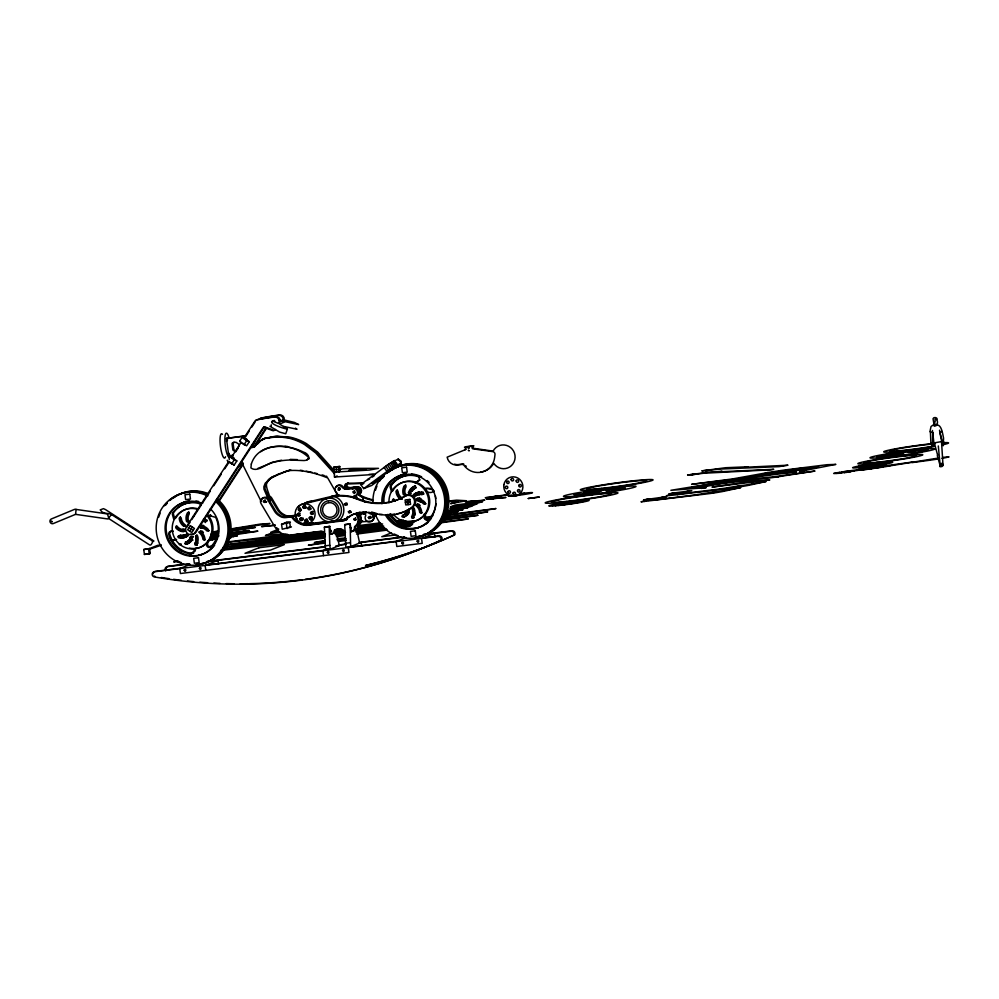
<?xml version="1.0" encoding="UTF-8"?>
<svg xmlns="http://www.w3.org/2000/svg" width="999" height="999" viewBox="0 0 999 999"><rect width="100%" height="100%" fill="white"/><g stroke="black" fill="none" stroke-linecap="round" stroke-linejoin="round"><path stroke-width="1.5" d="M930.406 431.83L930.893 443.144L932.579 442.619L932.704 432.767M350.974 527.684L351.186 531.705L352.21 531.293A3.934 3.834 68.4 0 0 355.507 527.072A1.311 1.274 68.4 0 1 355.819 526.073L357.167 524.837A7.867 7.68 68.4 0 0 358.216 515.946L356.793 513.211M941.12 466.508L940.596 464.335C941.395 461.613 944.455 465.122 942.307 466.408L939.934 466.683L940.384 465.147M197.165 545.142L196.303 537.986M934.065 422.614L934.065 425.736C941.258 421.79 942.419 432.842 943.543 438.037C943.793 441.695 941.77 447.902 942.994 443.032L943.118 445.616L943.843 443.743M76.136 509.428A2.622 2.56 68.4 0 0 74.301 509.465L51.424 518.931A2.485 2.423 68.4 0 0 50.137 522.165A2.485 2.423 68.4 0 0 53.322 523.538L75.537 514.348L76.136 509.428L107.455 513.923L108.928 518.681L149.463 544.842A1.311 1.274 68.4 0 0 151.236 544.455L152.447 542.469A1.311 1.274 68.4 0 0 152.023 540.671L111.488 514.497C107.755 512.45 103.359 514.86 100.212 509.865L103.421 508.653L105.469 509.552L153.908 541.033L152.023 540.671M345.904 489.223L345.766 484.965A2.96 2.885 68.4 0 1 346.641 483.641L348.127 482.992M346.928 488.823L346.79 484.552A2.96 2.885 68.4 0 1 347.664 483.241L361.788 483.029M346.104 502.997L345.554 504.507L347.128 504.782M351.086 512.4L349.787 512.437L349.475 511.138M350.437 510.926L351.173 512.212M940.796 465.272L941.645 464.335L942.981 464.997M338.311 528.958L338.062 530.069A3.934 3.834 68.4 0 1 334.965 532.617L333.941 533.016A3.934 3.834 68.4 0 0 337.038 530.481L337.287 529.37A1.311 1.274 68.4 0 1 337.587 528.883M270.005 501.998L269.78 499.013L265.01 488.811L265.185 485.027L269.655 479.12L277.797 474.475M231.393 456.118L232.243 455.357L233.154 456.081M339.31 487.912C339.086 490.284 339.635 490.559 339.123 488.061M239.872 464.51L239.473 465.896L242.133 461.8M269.917 426.261L279.595 432.08L285.726 433.753L287.425 428.946L279.483 424.038L285.389 421.728L298.639 424.587L294.643 422.477L282.555 419.555M354.77 490.996C354.857 496.278 350.661 489.822 354.62 491.945M196.366 547.814L191.933 553.334A2.622 2.56 68.4 0 1 190.197 553.746A25.712 25.075 68.4 0 1 168.744 534.552A2.622 2.56 68.4 0 1 172.652 531.755M932.492 442.607L933.603 444.88L932.367 443.593L932.379 444.293L933.59 446.029L931.543 444.817M416.071 495.791L418.931 491.745M413.961 520.991L409.727 525.998A2.622 2.56 68.4 0 1 407.979 526.398A25.712 25.075 68.4 0 1 389.535 514.26M395.042 468.219C398.638 466.158 405.507 460.726 397.777 459.765M246.254 440.384L246.129 439.16L243.943 438.049L254.982 421.029A2.622 2.56 68.4 0 1 256.606 419.93A357.829 348.963 68.4 0 1 274.5 416.983A4.183 4.071 68.4 0 1 278.571 423.401L279.595 422.989A4.183 4.071 68.4 0 0 275.524 416.571A357.829 348.963 68.4 0 0 257.63 419.53A2.622 2.56 68.4 0 0 256.006 420.629M265.185 500.124C262.625 502.06 267.195 502.135 264.161 500.524C260.976 502.397 267.532 503.571 265.347 500.861M266.246 501.623L264.585 501.848L264.985 500.162M355.694 517.969C355.781 523.351 351.423 517.145 355.432 519.093M111.488 514.497L107.917 518.981L75.537 514.348M934.564 422.702C932.367 419.767 935.751 423.851 935.139 420.804L935.014 419.13L936.3 419.18L937.362 421.041C937.799 422.877 937.199 427.06 934.065 425.736M239.71 441.083L242.357 436.988M236.751 449.5L239.061 445.929A1.311 1.274 68.4 0 0 238.686 444.118L236.326 442.507A1.311 1.274 68.4 0 0 235.452 442.295L233.167 442.582A1.311 1.274 68.4 0 0 232.08 444.031L232.829 449.562A1.311 1.274 68.4 0 0 233.404 450.487L234.216 451.036A1.311 1.274 68.4 0 0 235.989 450.686M231.593 463.973L234.241 459.877L236.825 460.939L234.178 465.034L229.47 462.537A3.509 0.637 32.9 0 1 227.385 460.264M244.043 444.73L246.703 440.634L249.288 441.695L246.628 445.791L241.933 443.281A3.509 0.637 32.9 0 1 239.847 441.021M252.335 445.254L254.982 441.171L251.935 446.64M233.654 460.015L234.003 458.578L231.468 457.28L241.283 442.145M190.06 522.265L187.512 526.173A5.245 5.107 68.4 0 0 187.025 527.135M191.746 519.655L201.049 505.307M202.747 502.697L210.364 490.971M213.749 485.751L221.366 474.013M224.75 468.793L228.983 462.275M235.764 451.823L238.212 448.039M245.816 436.338L249.213 431.106M251.76 427.172L255.157 421.94M189.723 531.156L192.382 527.047M200.861 528.209L202.56 525.599M218.644 500.824L243.182 462.999M253.346 447.34L266.046 427.772M205.27 522.589L206.968 519.98M208.666 517.37L210.352 514.76M218.818 501.723L243.369 463.898M254.37 446.94L266.221 428.671M229.295 459.528L226.398 438.411L245.429 435.764M180.469 517.045L180.22 517.794A10.702 10.427 68.4 0 0 184.453 525.661L185.265 525.861M417.869 493.906L418.831 492.557M200.387 531.018L200.524 532.567A8.604 8.392 68.4 0 1 203.933 538.898L205.344 539.81M401.561 499.025L401.411 497.477A8.604 8.392 68.4 0 1 398.014 491.158L396.915 490.172L395.966 491.271A10.702 10.427 68.4 0 0 400.187 499.138M406.156 494.33L404.295 494.08A10.702 10.427 68.4 0 1 405.369 485.264L405.644 484.977M188.724 512.037L188.611 512.2A10.702 10.427 68.4 0 0 187.525 521.016L189.261 521.441M176.798 526.011L176.761 527.41A10.702 10.427 68.4 0 0 184.678 531.318L185.277 531.131M207.293 520.804L206.181 521.253A8.604 8.392 68.4 0 0 202.585 521.091M424.051 493.868L422.939 494.318A8.604 8.392 68.4 0 0 416.034 495.554L414.672 495.367L414.847 493.831A10.702 10.427 68.4 0 1 418.956 492.107M936.837 419.468C938.311 418.032 933.828 416.333 933.029 418.706L933.79 423.101M941.046 465.621L940.846 466.421M339.098 528.983L336.276 529.333A1.311 1.274 68.4 0 0 335.239 530.182L334.99 531.293A3.934 3.834 68.4 0 1 331.893 533.828L330.869 534.24L330.194 530.294M938.011 454.433L937.324 455.669L940.047 465.234M371.166 517.932L369.468 517.794L370.204 516.246M271.241 424.787L271.216 426.148M257.68 443.881L260.876 440.634M266.159 501.735L265.085 502.147M270.105 503.109C272.302 492.694 257.255 481.93 275.874 475.412M195.417 550.724L192.957 552.922A2.622 2.56 68.4 0 1 191.221 553.334A25.712 25.075 68.4 0 1 169.768 534.153A2.622 2.56 68.4 0 1 171.678 530.919M397.377 489.972L396.99 490.871A10.702 10.427 68.4 0 0 401.211 498.738L402.035 498.926M379.657 477.934L378.371 478.796M188.274 535.676L188.124 535.814A10.702 10.427 68.4 0 1 179.533 537.35L178.759 536.176L180.02 535.327A8.604 8.392 68.4 0 0 186.925 534.09L187.113 533.99M199.9 525.849L199.513 527.01L200.487 527.747A8.604 8.392 68.4 0 1 206.855 530.894L208.292 531.043L208.416 529.582A10.702 10.427 68.4 0 0 200.499 525.661L199.9 525.849A22.165 21.616 68.4 0 1 202.41 528.284M197.09 535.002L196.716 536.163A8.604 8.392 68.4 0 1 195.841 543.244L196.016 544.567L197.315 544.667M417.307 503.946L417.295 505.644A8.604 8.392 68.4 0 1 420.691 511.963L422.102 512.874M232.118 462.999L230.931 463.086M256.306 445.204L252.547 447.077M393.731 498.938L393.519 500.474M261.9 440.234L263.649 438.998M412.05 524.575L410.751 525.586A2.622 2.56 68.4 0 1 409.003 525.998A25.712 25.075 68.4 0 1 390.547 513.848M309.103 458.803L307.817 459.378M384.016 476.361L371.765 485.414L363.673 488.611L360.789 484.59L388.998 463.873L398.501 458.928M372.377 477.06L374.45 475.536M363.673 488.611L391.895 467.894L401.398 462.949M380.419 477.634L373.214 482.954L381.543 477.122L372.152 483.391L373.214 482.604M354.146 490.959L353.783 492.382L355.194 492.782M356.168 519.805L354.52 519.343L355.344 517.981M273.526 420.841L274.176 420.629M209.315 530.644L207.879 530.494A8.604 8.392 68.4 0 0 201.511 527.347L200.499 526.386L201.523 525.262A10.702 10.427 68.4 0 1 203.759 525.561M426.086 503.708L424.637 503.558A8.604 8.392 68.4 0 0 418.269 500.412L417.257 499.45L418.281 498.326A10.702 10.427 68.4 0 1 420.517 498.626M260.677 451.735C273.314 443.244 290.672 445.754 303.659 452.172C306.793 452.634 311.651 458.204 306.793 459.79M372.452 483.254L381.181 477.335M648.301 500.349L650.374 500.074M654.882 499.063L652.834 499.338L654.907 499.05M671.665 493.494L672.514 493.319M671.003 495.067L668.968 495.329L671.003 495.042M675.649 494.03L673.588 494.293L675.661 494.018M680.169 492.994L678.121 493.281L680.194 492.994M841.72 472.127L842.532 471.953M844.23 472.527L845.541 472.277M883.553 466.121L884.602 465.921M889.959 465.671L887.899 465.934L889.984 465.646M261.701 439.972L265.959 437.912M941.907 431.443L939.884 432.592L941.707 441.558L933.928 442.957L932.429 430.469M480.182 500.849L477.21 501.336L484.79 500.149L465.222 501.785L476.436 501.148M414.086 517.732L412.787 517.632L412.612 516.308A8.604 8.392 68.4 0 0 413.474 509.228L414.048 507.967M411.064 493.419L409.865 493.381L409.503 492.207A10.702 10.427 68.4 0 1 415.472 485.814M416.845 498.813L416.283 500.074L417.245 500.824A8.604 8.392 68.4 0 1 423.613 503.971L425.062 504.108L425.187 502.647A10.702 10.427 68.4 0 0 417.257 498.726L416.845 498.813A22.165 21.616 68.4 0 1 418.032 500.074M721.378 471.715L773.75 469.293L767.494 470.454M226.311 441.071L227.472 440.459M255.232 446.416L251.523 447.477M209.365 539.822L211.738 539.223M216.571 538.811L214.985 539.185M353.047 496.953L356.381 495.429A3.946 3.846 68.4 0 0 354.133 487.962L347.864 488.761A5.245 5.107 68.4 0 1 343.943 487.599L342.782 486.426A3.934 3.834 68.4 0 0 336.413 486.95M287.325 429.095C284.178 428.933 264.448 422.165 274.375 420.467M212.637 539.672L214.136 539.385M264.935 438.324C259.228 439.385 257.055 445.929 251.873 447.627M466.096 449.35L447.14 457.18A9.466 9.241 68.4 0 0 457.53 464.972L461.738 464.448A2.622 2.56 68.4 0 1 464.148 465.509A15.147 14.773 68.4 0 0 465.709 467.357A17.507 17.07 68.4 0 0 494.642 457.48L494.992 454.582A2.622 2.56 68.4 0 0 492.769 451.623L472.552 448.763L471.903 447.714L472.752 446.128L464.498 447.165L465.809 448.663L465.059 449.775M277.947 474.313L285.177 471.653M226.548 439.51L227.572 439.11L227.422 438.012M272.24 422.227L272.802 421.079L274.887 421.103M230.607 462.612L228.796 461.376L186.488 526.585A5.245 5.107 68.4 0 0 187.974 533.841A5.245 5.107 68.4 0 0 195.08 532.442L262.787 428.096A2.622 2.56 68.4 0 1 263.649 427.285L264.673 426.873M246.129 435.489L242.495 436.925A3.509 0.637 32.9 0 0 244.58 439.185L246.703 440.634M279.196 420.479L283.691 421.366A4.183 4.071 68.4 0 0 279.62 414.947A357.829 348.963 68.4 0 0 261.726 417.907A2.622 2.56 68.4 0 0 260.102 419.006M243.943 438.049L244.955 437.649M245.255 438.948L246.278 438.549M247.277 439.435L246.428 439.86L249.288 441.695M229.258 453.421L228.284 453.608M228.684 455.082L229.708 454.682M232.455 455.219L230.045 456.168A3.509 0.637 32.9 0 0 232.118 458.441L234.241 459.877M231.468 457.28L232.492 456.868M232.967 458.304L233.991 457.904M375.037 474.4L334.478 477.035L333.866 467.12L339.76 466.483L340.06 471.441L334.178 472.077L335.202 471.665M333.866 467.12L339.76 466.483M339.56 469.942L342.257 468.868L353.296 468.381L378.496 468.344L369.53 470.042L338.099 471.89M143.744 549.512L149.588 548.501L150.262 553.421L149.238 553.833L144.418 554.433L143.744 549.512L148.564 548.901L149.238 553.833M265.709 502.122L266.733 501.71M148.127 549.113L157.555 545.367L161.176 544.917M161.039 545.304L149.201 549.338M334.478 477.035L337.175 475.961M144.418 554.433L150.262 553.421M338.836 488.211L339.772 489.535L338.162 490.084L338.261 488.349L339.935 487.924L340.097 489.11M339.285 489.722L340.309 489.323M360.789 484.59L363.474 483.528M176.473 560.889L173.689 561.987L178.159 561.426M227.972 544.143L226.948 544.542L323.264 532.242M291.421 526.885L282.242 529.22L281.568 524.288L286.95 522.152M281.568 524.288L290.434 522.09M278.771 529.133L270.692 532.33L278.534 531.331M189.498 564.722L179.733 568.593L180.407 573.526L348.951 552.472L348.276 547.552L362.225 542.02M234.028 547.989L222.54 549.7M219.081 559.902L205.132 565.422L205.806 570.354M272.402 543.194L271.378 543.606L297.802 540.022M336.301 531.83L339.31 545.591L330.332 549.138L325.512 549.75L324.375 527.21L329.795 526.373L330.357 530.432L331.168 530.382M324.375 527.21L329.795 526.373M350.112 523.838L350.649 546.603L345.829 547.202L344.692 524.675L350.112 523.838L350.899 528.146L350.149 527.709M373.738 513.224L374.762 512.812M375.524 513.723L376.548 513.324M330.544 531.843L331.568 531.443M370.279 517.707L374.588 516.008M379.17 514.51L382.28 514.448M327.06 549.063L322.877 550.724L323.551 555.644M325.512 549.75L328.072 548.726M454.233 506.68L449.925 508.391L472.789 505.544L477.097 503.833L450.374 506.905L455.069 505.032L482.667 501.61L475.224 503.883M391.533 532.829L381.768 536.7L395.217 535.014M405.906 537.699L396.141 541.57L396.815 546.49L422.215 543.319L421.541 538.399L435.489 532.867M440.659 540.372A2.622 2.56 68.4 0 0 438.149 536.326L154.358 571.765A2.622 2.56 68.4 0 0 154.121 576.885A510.726 498.089 68.4 0 0 440.659 540.384L441.683 539.959A2.622 2.56 68.4 0 0 439.16 535.914L422.565 537.986M365.984 565.471A510.726 498.089 68.4 0 0 453.596 535.264L454.607 534.84A2.622 2.56 68.4 0 0 452.097 530.794L423.539 534.365M745.054 467.27L747.939 466.783L725.586 467.719L701.81 470.891L707.567 470.142M939.659 466.246L940.746 466.083M555.282 505.506L561.688 504.27L555.269 505.519M886.325 462.599L879.944 463.848M516.908 495.017L517.519 494.992M287.987 470.641L271.965 477.247L265.222 483.204L263.873 486.675L263.986 489.223L269.181 501.173M284.153 472.052L289.56 470.217M879.932 463.823L886.338 462.587M933.628 424.662L931.031 426.511L929.957 431.63L932.829 432.742M855.781 467.282L860.589 466.558M698.626 492.095L697.577 492.407L732.329 487.849A17.22 0.937 -7.8 0 0 749.762 485.089L766.071 481.53L751.46 483.991A12.662 0.687 -7.8 0 1 746.241 484.94L732.729 486.85A15.41 0.837 -7.8 0 1 730.993 487.187A17.77 0.962 -7.8 0 1 725.074 488.174A15.435 0.837 -7.8 0 1 715.946 489.46L678.496 494.08L677.222 494.08L691.795 490.634L672.739 493.131M263.911 438.723L275.736 436.138L290.234 437.2A59.053 57.592 68.4 0 1 299.912 440.322A54.745 53.397 68.4 0 1 306.518 443.681L317.694 452.097L334.153 470.467M257.942 468.344L269.131 463.886A60.714 59.203 68.4 0 1 277.372 461.138M375.961 515.459L372.889 515.984M650.299 500.099L648.326 500.362M362.063 520.979L362.774 521.028L361.089 521.353M409.053 509.128L408.279 509.802A8.604 8.392 68.4 0 1 403.484 514.947L402.884 516.196L404.258 516.895A10.702 10.427 68.4 0 0 409.29 512.574M476.448 501.136L480.182 500.824M285.939 471.453L290.871 470.005M265.347 438.261L277.435 436.426L289.211 437.612A59.053 57.592 68.4 0 1 295.617 439.46A54.745 53.397 68.4 0 1 305.494 444.093L316.671 452.51L334.478 472.327M229.208 536.825L237.437 535.801L233.092 536.625M338.486 494.755L308.828 501.823A10.165 9.915 68.4 0 0 303.584 504.195M338.848 494.842L331.069 496.64M328.646 498.164L323.876 499.612A11.938 11.638 68.4 0 0 329.121 521.84L333.629 521.266A11.938 11.638 68.4 0 0 330.469 498.114L328.733 498.151M942.494 442.045L939.959 432.567M332.093 496.241L334.328 495.729M329.208 497.752L303.721 503.846A10.165 9.915 68.4 0 0 295.229 515.134A10.165 9.915 68.4 0 0 306.468 523.963L344.156 520.442A5.245 5.107 68.4 0 0 347.053 519.03M325.949 498.676L338.923 495.492A53.159 51.836 68.4 0 1 346.216 495.754L347.664 495.929A53.159 51.836 68.4 0 1 356.243 497.852A54.57 53.222 68.4 0 0 399.6 498.951A63.761 62.188 68.4 0 0 406.106 495.654A6.518 6.356 68.4 0 1 414.423 505.319L412.15 507.567A42.682 41.633 68.4 0 1 396.703 513.898M307.417 523.751L308.366 523.538A10.165 9.915 68.4 0 0 305.669 503.796L304.295 503.833M328.496 500.761L326.798 501.148A9.316 9.091 68.4 0 0 323.401 516.471A9.316 9.091 68.4 0 0 338.449 513.036A9.316 9.091 68.4 0 0 328.534 500.749M208.329 540.771L212.138 539.797M217.07 537.937L211.726 539.235M519.48 494.018L524.662 493.381L517.894 494.942M288.786 470.641C301.885 469.468 315.684 473.064 327.734 477.959L335.764 491.983A5.47 5.332 68.4 0 0 337.425 493.394M325.249 540.347L314.36 542.594L324.937 541.271M937.037 424.725L935.189 424.063M229.483 538.024L231.156 537.587L229.583 537.574M214.148 539.31L214.723 539.223M216.621 538.748L217.295 538.636M212.987 539.572L212.287 539.785M839.872 473.126L883.366 466.483L873.476 467.12M585.576 492.157L584.502 492.382A12.675 0.687 -7.8 0 0 593.593 491.995L596.49 491.533A22.165 1.199 -7.8 0 1 613.049 488.686L615.372 488.224L614.235 488.261A25.712 1.386 -7.8 0 0 585.626 492.145M344.73 538.011L337.175 538.736M324.238 542.445L308.354 545.217L324.975 543.131M582.642 501.273L584.215 500.986M583.791 501.211L585.839 500.811L579.245 501.81M858.965 466.833L855.856 467.295M887.661 462.874L879.932 464.123L889.447 462.674L887.399 463.074M181.219 544.08L179.271 544.542L181.119 544.492M865.059 468.668L861.712 469.468L867.532 469.068M267.02 437.824L279.196 436.863L288.187 438.012A59.053 57.592 68.4 0 1 294.593 439.872A54.745 53.397 68.4 0 1 304.47 444.493L315.647 452.909L334.665 473.926M943.156 445.554L943.855 441.808M938.573 458.029L894.779 465.072A16.733 0.899 -7.8 0 0 888.648 466.096A17.308 0.937 -7.8 0 1 882.454 467.145L877.871 467.844M693.331 474.225L687.574 475.037L711.35 471.803L722.202 471.341L719.617 471.765L721.44 471.728M211.551 532.13L217.57 531.143M229.595 529.145L260.776 524L269.955 523.538L230.644 529.283M212.337 532.305L218.444 531.306M176.623 539.398L171.378 540.297L174.338 540.072M190.347 537.125L193.406 536.613M211.701 533.591L217.045 533.016L210.939 534.015M189.585 537.549L192.645 537.05M185.14 543.968L187.837 543.381L185.24 543.518M556.98 504.707L552.185 505.444L561.688 503.971L558.441 504.37M847.664 471.303C859.627 469.78 818.094 474.8 840.296 473.201M866.333 468.456L859.827 469.717L864.897 469.368M446.978 510.714L463.012 508.104M283.629 426.411L297.04 429.245L295.392 428.121M186.513 541.72L190.235 541.171M191.308 541.121L190.31 541.308L191.284 541.258M842.432 471.853L912.574 462.013M845.766 472.39L846.827 472.177L844.317 472.539M870.404 468.681L876.398 467.47L873.213 467.569M846.116 472.44L854.345 470.779L848.238 471.103M577.197 502.097L576.323 502.26L581.755 501.548M859.839 466.558L862.362 466.296M707.742 470.117L709.889 470.067L705.406 470.779L717.744 469.168L778.945 466.658L787.986 465.209L745.092 467.282M693.506 474.2L695.666 474.163L691.171 474.862L703.508 473.251L769.355 469.892L768.306 470.092M338.074 540.734L345.666 539.547M677.409 494.705L666.271 495.766L675.549 493.456L668.843 493.843L673.738 493.206L671.74 493.494M279.745 531.992L270.067 533.666L265.459 535.501L282.754 533.803M768.331 469.98L767.906 470.142M276.985 542.707C273.988 543.244 279.995 542.27 276.96 542.819M647.452 499.175L643.556 499.887L650.262 499.512L640.983 501.823L707.042 493.906A17.22 0.937 -7.8 0 0 724.475 491.146L740.783 487.587L726.173 490.047A12.662 0.687 -7.8 0 1 720.953 490.996L707.442 492.907A15.41 0.837 -7.8 0 1 705.706 493.244A17.77 0.962 -7.8 0 1 699.787 494.23A15.435 0.837 -7.8 0 1 690.659 495.516L654.02 500.062L651.935 500.137L666.508 496.69L647.427 499.338M866.895 468.119L869.205 467.794A11.938 0.649 -7.8 0 1 879.919 467.232A11.938 0.649 -7.8 0 1 860.589 470.079A11.938 0.649 -7.8 0 1 864.672 468.456M867.719 468.256L870.978 467.707M842.781 471.915L844.305 471.778L843.031 471.878M884.577 466.046L885.638 465.846L883.728 466.133M868.943 468.993L878.283 467.207L871.952 467.694M208.491 515.596L211.239 515.434M206.918 516.071L210.215 515.846L214.985 517.157A2.622 2.56 68.4 0 1 216.234 518.493A25.712 25.075 68.4 0 1 210.864 546.74M425.736 488.336L431.193 488.461M424.712 488.736L427.997 488.511L432.779 489.81A2.622 2.56 68.4 0 1 434.028 491.158M230.806 530.569L255.382 527.41L229.895 530.968M211.039 535.152L218.257 534.153M218.981 535.926L212.987 536.763A11.938 0.649 -7.8 0 0 210.277 536.913M229.47 534.453C233.479 533.791 240.834 532.892 240.334 533.054L257.892 531.156L240.16 533.941A15.147 0.824 -7.8 0 1 238.449 534.278A17.507 0.949 -7.8 0 1 228.771 535.814M558.216 504.033L555.119 504.532L556.081 504.445M579.77 502.222L582.904 501.723L577.522 502.509M866.208 465.347L858.703 466.371L859.689 466.296M862.037 466.221L865.296 465.821L864.322 465.909M471.266 501.486C474.275 501.211 468.269 501.873 471.241 501.61M186.363 541.845L187.612 541.745L185.302 542.095M188.099 542.519L189.985 542.27M533.653 497.764C536.663 497.502 530.669 498.151 533.628 497.889M447.889 511.363L463.012 509.752L446.091 512.537M211.363 546.216L208.554 546.803A486.101 26.286 -7.8 0 0 211.476 546.503M236.9 545.329C239.86 545.067 233.941 545.691 236.863 545.442M569.005 503.059C571.99 502.797 566.046 503.434 568.98 503.184M192.02 553.234L189.211 553.833A486.101 26.286 -7.8 0 0 193.594 553.359M942.669 457.392L949.05 456.88L945.903 457.629A33.079 1.786 -7.8 0 1 941.882 458.341M687.924 491.121C690.933 490.834 684.889 491.508 687.886 491.233M762.187 482.005C765.147 481.743 759.215 482.392 762.162 482.13M842.994 472.028L841.807 472.14M868.968 468.881L865.421 469.43M837.512 473.214L836.25 473.326L839.909 472.539L838.099 472.852M840.122 473.101L841.682 472.814L839.647 473.151M662.637 497.177C665.646 496.89 659.64 497.564 662.612 497.29M647.402 499.463C644.455 499.7 650.174 499.138 647.627 499.313M644.717 501.198C647.702 500.924 641.745 501.56 644.692 501.311M885.526 463.661L886.513 463.586L881.13 464.36M194.817 543.256L197.677 542.894M195.017 543.668L197.877 543.306M558.129 504.158L564.872 503.296L559.939 503.921M861.737 466.009L868.481 465.147L866.957 465.409M883.478 463.948L876.76 464.822L879.957 464.385M226.398 438.411L244.405 436.163M462.774 464.036L458.566 464.56A9.466 9.241 68.4 0 1 454.582 464.173M405.407 502.472L410.227 501.86M285.926 522.564L288.336 522.265M284.902 522.964L289.722 522.365L290.409 527.297L287.987 527.597M372.177 514.61L376.748 514.048M229.895 532.467C235.814 531.893 229.183 532.529 231.905 532.367L249.463 530.457L231.718 533.254A15.147 0.824 -7.8 0 1 230.02 533.578M317.108 522.976L320.13 522.602M342.707 519.78L347.227 519.218M323.614 522.452L311.576 523.951A15.435 15.047 68.4 0 1 304.046 523.101M328.134 521.878L332.655 521.316M338.673 520.566L346.203 519.63A5.245 5.107 68.4 0 0 347.265 519.368M333.616 521.753L309.528 524.762A15.435 15.047 68.4 0 1 300.587 523.289A17.77 17.32 68.4 0 1 294.98 519.468A15.41 15.022 68.4 0 1 293.394 517.594A2.36 2.298 68.4 0 0 291.221 516.633L287.013 517.157A9.728 9.49 68.4 0 1 280.145 515.322A12.662 12.35 68.4 0 1 275.312 510.464L268.606 499.175A3.934 3.834 68.4 0 0 261.638 499.975M446.553 511.113L467.782 507.854L450.499 509.228L453.921 508.191L471.915 506.218L462.862 508.016M344.692 524.675L349.513 524.075M445.779 513.024L457.679 511.588M446.703 513.461L458.204 511.55M227.21 541.982L287.762 534.428M357.555 525.711L380.494 522.839M395.791 520.929L403.434 519.98M424.837 517.307L432.492 516.346M445.154 515.047L496.016 508.528L493.843 508.966A486.101 26.286 -7.8 0 1 444.418 515.821M292.595 534.79L298.701 534.028M301.76 533.641L321.616 531.168A1.311 1.274 68.4 0 1 322.165 531.218M337.025 530.519L343.144 529.757M358.441 527.847L381.368 524.987M398.201 522.877L413.486 520.979M425.724 519.443L430.307 518.868M444.33 517.395L487.724 511.825L485.539 512.25A486.101 26.286 -7.8 0 1 442.32 518.256M224.875 546.753L325.037 534.24M335.826 532.892L345.067 531.743M355.856 530.394L383.604 526.923M400.549 524.812L412.874 523.264M443.693 519.418L478.109 515.234L475.936 515.671A486.101 26.286 -7.8 0 1 442.02 520.404M912 462.612L929.52 460.277A33.079 1.786 -7.8 0 0 938.973 458.828M223.564 549.3L325.324 536.588M336.039 535.252L345.204 534.103M357.442 532.579L386.501 528.946M440.959 522.152L468.381 518.843L466.196 519.28A486.101 26.286 -7.8 0 1 441.57 522.727M337.025 539.76L346.091 538.636M338.574 541.433L346.129 540.496M324.975 545.866L329.807 545.254L329.195 526.61M345.292 543.319L350.125 542.719M183.242 564.373L168.319 566.233A2.622 2.56 68.4 0 0 166.134 569.18M207.13 561.388L324.6 546.715M338.324 545.004L345.791 544.068M359.24 542.395L400.836 537.2M189.673 563.848L167.295 566.645A2.622 2.56 68.4 0 0 165.759 570.978M207.592 561.613L325.1 546.928M338.798 545.217L346.266 544.293M404.445 537.025L361.213 542.42L361.713 546.116M424.013 534.577L451.073 531.206A2.622 2.56 68.4 0 1 453.583 535.239M335.689 546.041L339.31 545.591M180.757 568.194L155.382 571.366A2.622 2.56 68.4 0 0 153.172 573.788M206.156 565.022L323.901 550.312M349.3 547.14L397.165 541.158M677.584 494.68L698.626 492.082M232.929 536.463C233.816 536.113 236.513 536.076 229.171 537.012M186.289 542.732C194.892 541.495 185.851 542.507 188.187 542.42M870.579 467.857L872.701 467.495M850.499 471.291L852.309 470.979L848.663 471.753L850.436 471.453M349.238 470.267L350.237 470.304M366.096 468.956L365.097 468.906M564.423 502.872L562.924 503.121L566.346 502.672M578.059 502.322L573.151 502.959L576.348 502.522M366.571 511.963L356.106 513.399A16.733 16.321 68.4 0 0 349.9 516.421A17.308 16.883 68.4 0 1 343.631 519.63L328.534 521.715M275.349 525.049L261.551 526.598L274.862 525.412M448.027 501.073L456.593 500.174L466.321 500.724L450.624 503.671L457.917 501.823L448.926 501.461M875.249 465.422C885.401 464.385 865.134 466.034 875.249 465.272M867.931 465.959C871.103 466.783 863.898 465.809 867.382 466.57M313.499 523.039L307.492 523.563A10.165 9.915 68.4 0 1 303.609 523.264M316.508 522.764L325.524 521.977M565.047 502.947L570.029 502.497L566.346 502.834M357.192 514.298L365.746 513.686M357.867 522.115L370.691 521.191A3.934 3.834 68.4 0 0 374.188 517.007A3.934 3.834 68.4 0 0 370.017 513.374M387.5 514.697L390.422 514.547A42.682 41.633 68.4 0 0 394.617 514.223M369.031 474.375L373.514 474.15M334.016 469.592L338.886 469.368M350 469.967L365.347 469.255M310.427 501.398L311.8 501.361M334.877 495.716L336.613 495.679M290.209 459.39L297.39 459.615M363.798 483.404L345.617 484.053A2.96 2.885 68.4 0 0 344.742 485.364L344.967 488.923M466.058 447.54L465.546 446.753L473.788 445.716L472.939 447.302L473.588 448.339L493.094 451.111A11.938 11.638 68.4 0 1 510.501 447.465A11.938 11.638 68.4 0 1 511.438 465.621A11.938 11.638 68.4 0 1 493.718 463.249A17.507 17.07 68.4 0 1 480.669 471.99M352.272 469.505L350.749 469.667M363.062 469.717L364.672 469.555M364.123 501.386L364.935 501.973M285.015 446.228L287.662 446.516M402.11 498.364L399.95 497.902M400.537 498.713L402.185 498.901M183.766 525.649L185.414 525.836M234.091 458.916L236.825 460.939M300.2 470.242L302.61 470.591M371.341 512.1L373.189 512.375M306.156 471.216L308.629 471.678M942.944 464.335L941.52 441.558M309.852 471.915L312.337 472.477M314.76 473.039L317.145 473.601M334.79 496.64C344.98 499.999 347.24 515.309 338.062 521.166L342.607 520.042A17.308 16.883 68.4 0 0 348.876 516.833A16.733 16.321 68.4 0 1 355.082 513.811C366.633 509.64 377.822 515.821 389.398 514.96A42.682 41.633 68.4 0 0 411.126 507.967L413.399 505.719A6.518 6.356 68.4 0 0 405.082 496.066A63.761 62.188 68.4 0 1 398.576 499.35A54.57 53.222 68.4 0 1 355.219 498.251A53.159 51.836 68.4 0 0 346.641 496.328L345.192 496.153A53.159 51.836 68.4 0 0 337.899 495.904M322.115 474.9L324.2 475.512M280.22 420.079L283.691 421.366M273.938 421.678L278.571 423.401M265.11 426.998L272.365 429.707M347.202 504.595L346.453 503.708L347.053 503.171M325.724 476.024L326.985 476.523M245.092 444.742L244.006 444.068M933.353 446.103L931.817 444.655M232.243 463.811L231.306 463.037M185.29 529.445L184.69 529.233A8.604 8.392 68.4 0 1 182.892 528.983M243.194 443.806L242.682 443.094M232.642 463.998L234.178 465.034M189.011 527.709L193.094 530.494M193.257 536.413L191.521 536.738A8.604 8.392 68.4 0 1 186.713 541.883L186.114 543.131L187.487 543.831A10.702 10.427 68.4 0 0 192.532 539.497M346.241 485.639L347.015 486.388A5.245 5.107 68.4 0 0 350.936 487.537L357.205 486.75A3.946 3.846 68.4 0 1 359.453 494.205M369.58 479.058L368.531 478.721L368.019 479.945M932.329 445.866L931.105 442.857M398.226 458.966L401.236 463.224M394.455 460.464L397.352 464.485M393.881 460.751L396.765 464.772M393.007 461.251L395.891 465.272M391.87 461.963L394.767 465.984M390.522 462.849L393.419 466.87M388.998 463.873L391.895 467.894M387.375 465.01L390.272 469.031M385.714 466.196L388.611 470.217M384.066 467.407L386.963 471.416M392.495 500.874L392.707 499.35L394.068 499.562A8.604 8.392 68.4 0 0 395.379 500.849M322.839 531.73L323.376 532.742M363.624 501.048L362.625 497.49A2.622 2.56 68.4 0 0 360.714 496.103A1.836 1.786 68.4 0 1 359.19 493.956A4.321 4.221 68.4 0 0 358.067 487.937A4.321 4.221 68.4 0 0 352.172 489.011M359.865 512L361.276 514.722M358.841 512.4L360.252 515.134A7.867 7.68 68.4 0 1 359.215 524.025L357.867 525.262A1.311 1.274 68.4 0 0 357.555 526.261A3.934 3.834 68.4 0 1 354.258 530.481L355.282 530.082A3.934 3.834 68.4 0 0 358.579 525.849A1.311 1.274 68.4 0 1 358.891 524.862L360.239 523.626A7.867 7.68 68.4 0 0 361.788 520.916M355.769 513.623L357.192 516.346A7.867 7.68 68.4 0 1 356.144 525.249L354.795 526.485A1.311 1.274 68.4 0 0 354.483 527.472A3.934 3.834 68.4 0 1 351.186 531.705M338.112 496.278L335.389 491.046A3.934 3.834 68.4 0 1 341.758 486.825L342.919 488.012A5.245 5.107 68.4 0 0 346.84 489.16L353.109 488.374A3.946 3.846 68.4 0 1 355.357 495.829M241.758 462.649L261.201 501.486M413.636 509.627L415.084 515.009M391.508 491.87L390.159 487.012A2.622 2.56 68.4 0 1 390.659 485.264M174.738 518.806L173.401 513.948A2.622 2.56 68.4 0 1 173.901 512.2A25.712 25.075 68.4 0 1 185.826 503.471M173.714 519.205L172.377 514.348A2.622 2.56 68.4 0 1 172.877 512.599M943.031 464.81L941.333 463.698L940.746 465.971L940.009 463.886L938.311 445.954M937.574 454.907L934.265 442.782M391.87 489.91L391.183 486.613A2.622 2.56 68.4 0 1 391.683 484.865M356.631 529.295L359.628 543.044M939.547 430.207L939.884 432.592M434.465 533.279L434.977 536.962M407.48 499.7L408.154 504.632M329.807 545.254L330.332 549.138M286.388 523.688L287.063 528.621M218.057 560.302L218.569 563.998M363.349 511.925L363.087 512.949A2.622 2.56 68.4 0 0 364.697 514.148A1.374 1.349 68.4 0 1 365.284 516.533L365.222 516.608A4.321 4.221 68.4 0 0 368.194 521.828A4.321 4.221 68.4 0 0 373.351 519.105A4.321 4.221 68.4 0 0 370.841 513.698L370.791 513.673A1.374 1.349 68.4 0 1 369.006 512.1M338.736 466.895L339.036 471.853M336.301 467.008L336.601 471.965M417.232 493.481A6.518 6.356 68.4 0 1 419.218 495.042M420.766 498.501A6.518 6.356 68.4 0 1 420.192 502.21M304.857 508.066A1.311 1.274 68.4 0 1 305.394 505.981M312.1 519.63A1.311 1.274 68.4 0 1 310.889 518.231A1.311 1.274 68.4 0 1 312.25 517.02M304.608 503.796A10.165 9.915 68.4 0 1 309.852 501.411M371.928 499.587A54.57 53.222 68.4 0 1 361.363 495.816A53.159 51.836 68.4 0 0 358.529 495.017M373.339 500.524A54.57 53.222 68.4 0 1 360.339 496.228M402.547 497.802A54.57 53.222 68.4 0 1 400.224 498.651M307.704 521.64A10.165 9.915 68.4 0 1 305.881 520.929M300.274 511.113A10.165 9.915 68.4 0 1 300.574 509.165M408.841 509.915A42.682 41.633 68.4 0 1 406.88 510.651M419.455 497.664A6.518 6.356 68.4 0 1 419.605 501.436M303.584 508.029A1.311 1.274 68.4 0 1 304.745 506.318A1.311 1.274 68.4 0 1 306.044 507.979M310.826 519.992A1.311 1.274 68.4 0 1 310.19 519.58M310.127 517.919A1.311 1.274 68.4 0 1 312.25 518.094M312.175 519.53A1.311 1.274 68.4 0 1 311.563 519.967M433.766 491.246A5.594 5.457 68.4 0 1 424.962 488.773M387 473.239A36.688 35.777 68.4 0 1 443.469 486.163A36.688 35.777 68.4 0 1 415.859 537.25M382.23 478.421A36.688 35.777 68.4 0 1 384.016 476.236M390.621 485.377A25.712 25.075 68.4 0 1 417.345 476.348M435.439 496.041A25.712 25.075 68.4 0 1 435.851 498.563M435.914 503.658A25.712 25.075 68.4 0 1 428.658 519.405M424.325 513.873A22.165 21.616 68.4 0 1 424.363 517.295A2.622 2.56 68.4 0 0 428.771 519.38M414.985 482.829A22.165 21.616 68.4 0 1 417.882 481.143A2.622 2.56 68.4 0 0 417.395 476.248M393.706 468.718A36.688 35.777 68.4 0 1 445.579 488.436A36.688 35.777 68.4 0 1 418.269 536.638M389.086 471.928A36.688 35.777 68.4 0 1 392.507 469.443M432.954 515.084A25.712 25.075 68.4 0 1 431.468 517.12M429.795 518.981A2.622 2.56 68.4 0 1 425.387 516.895A22.165 21.616 68.4 0 0 425.349 513.474M421.253 502.31A22.165 21.616 68.4 0 0 417.819 498.489A2.622 2.56 68.4 0 1 417.432 498.076M391.645 484.965A25.712 25.075 68.4 0 1 408.441 475.137M420.03 479.682A2.622 2.56 68.4 0 1 419.73 480.107M416.009 482.43A22.165 21.616 68.4 0 1 418.906 480.731M385.976 473.651A36.688 35.777 68.4 0 1 442.445 486.575A36.688 35.777 68.4 0 1 414.835 537.649M406.406 537.687A36.688 35.777 68.4 0 1 403.596 537.25M398.151 535.714A36.688 35.777 68.4 0 1 394.243 534.003M375.487 490.197A36.688 35.777 68.4 0 1 376.948 486.176M379.595 481.156A36.688 35.777 68.4 0 1 383.941 475.599M431.406 518.294A27.585 26.898 68.4 0 1 386.601 514.885M382.979 503.359A27.585 26.898 68.4 0 1 406.131 474.075M411.413 473.938A27.585 26.898 68.4 0 1 415.347 474.537M416.645 474.875A27.585 26.898 68.4 0 1 421.603 476.81M427.16 480.556A27.585 26.898 68.4 0 1 429.108 482.417M424.575 524.887A27.585 26.898 68.4 0 1 387.624 514.473M384.003 502.947A27.585 26.898 68.4 0 1 405.844 473.863M427.834 522.639A27.585 26.898 68.4 0 1 425.686 524.188M418.057 498.414A5.544 5.407 68.4 0 1 418.306 499.463M392.357 469.817A36.688 35.777 68.4 0 1 446.353 487.35A36.688 35.777 68.4 0 1 417.907 536.438M404.882 526.236A27.585 26.898 68.4 0 1 401.186 524.687M400.012 524.05A27.585 26.898 68.4 0 1 397.752 522.602M396.678 521.79A27.585 26.898 68.4 0 1 391.121 515.946M396.016 478.059A27.585 26.898 68.4 0 1 398.226 476.61M399.787 483.728A20.305 19.805 68.4 0 1 429.445 498.239A20.305 19.805 68.4 0 1 406.143 521.166M392.57 491.071A20.305 19.805 68.4 0 1 398.688 484.428M418.506 503.983A10.702 10.427 68.4 0 1 420.167 505.556M421.191 491.958A10.702 10.427 68.4 0 1 423.426 492.295M412.2 491.246A8.604 8.392 68.4 0 1 416.246 487.762M389.023 502.897A20.305 19.805 68.4 0 1 413.411 482.142A20.305 19.805 68.4 0 1 425.911 512.425A20.305 19.805 68.4 0 1 394.006 514.972M373.002 503.346A36.688 35.777 68.4 0 1 421.878 467.919A36.688 35.777 68.4 0 1 433.766 528.508A36.688 35.777 68.4 0 1 374.937 513.199M381.955 503.758A27.585 26.898 68.4 0 1 416.471 475.524A27.585 26.898 68.4 0 1 430.119 519.043A27.585 26.898 68.4 0 1 385.577 515.284M298.177 507.255A10.165 9.915 68.4 0 1 304.745 503.446M306.193 507.455A1.311 1.274 68.4 0 1 304.008 507.18A1.311 1.274 68.4 0 1 305.244 505.344M302.21 520.229A1.311 1.274 68.4 0 1 301.174 517.944M302.809 517.907A1.311 1.274 68.4 0 1 303.246 518.531M303.184 519.53A1.311 1.274 68.4 0 1 302.884 519.93M301.124 510.489A1.311 1.274 68.4 0 1 299.488 509.652A1.311 1.274 68.4 0 1 300.287 508.004M311.226 508.866A1.311 1.274 68.4 0 1 309.24 508.916A1.311 1.274 68.4 0 1 309.553 506.93M300.249 515.334A1.311 1.274 68.4 0 1 298.501 515.259A1.311 1.274 68.4 0 1 298.426 513.474A1.311 1.274 68.4 0 1 300.175 513.311M312.175 518.893A1.311 1.274 68.4 0 1 310.364 518.281A1.311 1.274 68.4 0 1 311.101 516.508M308.204 520.941A1.311 1.274 68.4 0 1 306.656 521.59A1.311 1.274 68.4 0 1 305.794 520.079A1.311 1.274 68.4 0 1 307.13 519.055M313.249 513.898A1.311 1.274 68.4 0 1 311.551 512.687A1.311 1.274 68.4 0 1 313.149 511.401M356.755 514.31A4.321 4.221 68.4 0 1 357.904 522.702M352.909 489.123A4.321 4.221 68.4 0 1 353.346 488.399M353.908 487.787A4.321 4.221 68.4 0 1 360.139 488.586A4.321 4.221 68.4 0 1 358.866 494.805M356.381 499.25A2.622 2.56 68.4 0 1 356.631 498.251A1.836 1.786 68.4 0 0 355.744 495.779A4.321 4.221 68.4 0 1 354.121 495.429M466.196 466.358A15.147 14.773 68.4 0 1 465.684 465.746M463.324 464.023A2.622 2.56 68.4 0 1 463.861 464.135M216.771 498.676A36.688 35.777 68.4 0 1 230.07 536.575A36.688 35.777 68.4 0 1 201.511 563.573M173.426 497.977A36.688 35.777 68.4 0 1 175.749 496.378M176.948 495.641A36.688 35.777 68.4 0 1 208.179 493.643M182.23 551.386A27.585 26.898 68.4 0 1 172.577 542.157M171.878 541.008A27.585 26.898 68.4 0 1 170.117 537.337M181.468 503.546A27.585 26.898 68.4 0 1 183.804 502.335M216.858 499.987A36.688 35.777 68.4 0 1 228.284 539.722A36.688 35.777 68.4 0 1 196.291 564.41M165.459 505.357A36.688 35.777 68.4 0 1 167.245 503.171M170.23 500.174A36.688 35.777 68.4 0 1 208.466 494.617M201.748 554.383A27.585 26.898 68.4 0 1 199.163 554.969M207.942 515.084A20.305 19.805 68.4 0 1 189.373 548.101M175.812 518.006A20.305 19.805 68.4 0 1 181.93 511.351M183.029 510.664A20.305 19.805 68.4 0 1 198.089 508.791M201.748 530.906A10.702 10.427 68.4 0 1 203.409 532.492M206.918 515.484A20.305 19.805 68.4 0 1 199.825 547.464A20.305 19.805 68.4 0 1 172.253 529.832A20.305 19.805 68.4 0 1 197.065 509.19M203.409 519.293A10.702 10.427 68.4 0 1 205.644 519.63L206.418 520.804L205.157 521.653A8.604 8.392 68.4 0 0 203.359 521.378M192.645 517.482A10.702 10.427 68.4 0 1 193.993 515.671M207.567 540.809A22.165 21.616 68.4 0 1 207.605 544.23A2.622 2.56 68.4 0 0 212 546.316A25.712 25.075 68.4 0 0 215.16 542.432M188.087 535.214A22.165 21.616 68.4 0 1 183.054 535.077M172.715 530.919A2.622 2.56 68.4 0 1 173.214 531.081M188.237 502.797A25.712 25.075 68.4 0 1 195.692 502.272M200.624 503.171A2.622 2.56 68.4 0 1 201.124 503.371M215.834 500.387A36.688 35.777 68.4 0 1 227.672 538.761A36.688 35.777 68.4 0 1 198.077 564.585M189.635 564.622A36.688 35.777 68.4 0 1 186.838 564.173M181.393 562.649A36.688 35.777 68.4 0 1 177.472 560.938M158.729 517.132A36.688 35.777 68.4 0 1 160.19 513.111M164.435 505.769A36.688 35.777 68.4 0 1 167.183 502.534M169.206 500.574A36.688 35.777 68.4 0 1 207.442 495.029M172.827 512.712A25.712 25.075 68.4 0 1 199.563 503.683M210.976 546.728A2.622 2.56 68.4 0 1 206.581 544.642A22.165 21.616 68.4 0 0 206.618 542.919M187.075 535.614A22.165 21.616 68.4 0 1 180.369 535.177M199.6 503.583A2.622 2.56 68.4 0 1 201.224 504.87M214.648 545.217A27.585 26.898 68.4 0 1 169.83 541.82A27.585 26.898 68.4 0 1 189.36 500.998M195.966 501.011A27.585 26.898 68.4 0 1 198.589 501.473M215.884 501.748A36.688 35.777 68.4 0 1 206.518 562.425A36.688 35.777 68.4 0 1 156.181 527.41A36.688 35.777 68.4 0 1 207.692 496.053M210.364 508.803A27.585 26.898 68.4 0 1 203.009 554.02A27.585 26.898 68.4 0 1 165.085 528.446A27.585 26.898 68.4 0 1 202.61 503.571M200.275 525.749A5.544 5.407 68.4 0 1 200.562 527.884M236.201 450.836A1.311 1.274 68.4 0 1 235.227 450.636L234.428 450.087A1.311 1.274 68.4 0 1 233.853 449.163L233.104 443.631A1.311 1.274 68.4 0 1 234.191 442.17M229.021 457.405A12.263 2.635 82.9 0 1 224.862 439.398A12.263 2.635 82.9 0 1 229.058 437.737M225.562 456.73A12.263 2.635 82.9 0 1 220.529 446.903A12.263 2.635 82.9 0 1 222.49 434.315M259.078 419.405A2.622 2.56 68.4 0 1 260.702 418.306A357.829 348.963 68.4 0 1 278.596 415.359A4.183 4.071 68.4 0 1 282.667 421.778M190.472 534.128A5.245 5.107 68.4 0 0 196.104 532.042L263.811 427.684A2.622 2.56 68.4 0 1 264.348 427.097M275.449 429.47A1.311 1.274 68.4 0 1 273.826 430.244M274.425 429.882A1.311 1.274 68.4 0 1 272.802 430.656L264.086 427.41A2.622 2.56 68.4 0 0 263.649 427.285M297.028 518.656A15.41 15.022 68.4 0 1 295.442 516.783A2.36 2.298 68.4 0 0 293.269 515.821L289.061 516.346A9.728 9.49 68.4 0 1 282.193 514.51A12.662 12.35 68.4 0 1 277.36 509.652L270.654 498.364A3.934 3.834 68.4 0 0 269.555 497.165M353.921 497.827A5.245 5.107 68.4 0 1 356.119 495.741M359.091 494.205A3.946 3.846 68.4 0 0 356.181 487.15L349.912 487.949A5.245 5.107 68.4 0 1 345.991 486.788M311.838 523.638A15.435 15.047 68.4 0 1 307.267 523.351M296.129 516.008A2.36 2.298 68.4 0 0 294.293 515.422L290.085 515.946A9.728 9.49 68.4 0 1 283.216 514.098A12.662 12.35 68.4 0 1 278.384 509.24L271.678 497.952A3.934 3.834 68.4 0 0 269.106 496.103M354.533 498.376A5.245 5.107 68.4 0 1 356.268 495.866M347.49 516.533A5.245 5.107 68.4 0 1 343.132 520.841L308.504 525.162A15.435 15.047 68.4 0 1 299.563 523.688A17.77 17.32 68.4 0 1 293.956 519.88A15.41 15.022 68.4 0 1 292.37 518.006A2.36 2.298 68.4 0 0 290.197 517.045L285.989 517.569A9.728 9.49 68.4 0 1 279.121 515.721A12.662 12.35 68.4 0 1 274.288 510.864L267.582 499.575A3.934 3.834 68.4 0 0 262.3 498.189A3.934 3.834 68.4 0 0 261.014 503.546L274.862 526.86A17.22 16.796 68.4 0 0 291.571 535.189L320.592 531.568A1.311 1.274 68.4 0 1 321.815 532.13L322.352 533.141A3.934 3.834 68.4 0 0 325.199 534.852M330.869 534.24A3.934 3.834 68.4 0 0 333.966 531.693L334.215 530.581A1.311 1.274 68.4 0 1 335.252 529.732L340.909 529.033A1.311 1.274 68.4 0 1 342.133 529.595L342.682 530.606A3.934 3.834 68.4 0 0 345.517 532.317M287.4 534.615A17.22 16.796 68.4 0 1 284.877 533.916M278.296 529.62A17.22 16.796 68.4 0 1 276.611 527.572M325.399 534.265A3.934 3.834 68.4 0 1 324.625 533.916M344.942 531.381A3.934 3.834 68.4 0 1 344.255 530.856M353.196 497.09A5.245 5.107 68.4 0 1 354.071 496.553M454.62 534.865A510.726 498.089 68.4 0 1 365.509 565.422M155.145 576.485A2.622 2.56 68.4 0 1 154.233 576.036M441.683 539.984A510.726 498.089 68.4 0 1 305.294 579.345M302.21 579.757A510.726 498.089 68.4 0 1 249.513 583.666M247.977 583.703A510.726 498.089 68.4 0 1 240.247 583.766M234.053 583.741A510.726 498.089 68.4 0 1 226.298 583.591M220.08 583.379A510.726 498.089 68.4 0 1 213.861 583.091M207.642 582.729A510.726 498.089 68.4 0 1 199.875 582.155M193.669 581.618A510.726 498.089 68.4 0 1 187.462 580.993M181.269 580.294A510.726 498.089 68.4 0 1 173.551 579.308M168.931 578.658A510.726 498.089 68.4 0 1 161.264 577.484M278.771 460.801A60.714 59.203 68.4 0 1 281.618 460.227M216.995 535.576A17.507 0.949 -7.8 0 1 211.413 536.251M192.944 540.159A11.938 0.649 -7.8 0 1 191.908 539.572M215.684 537.362A17.507 0.949 -7.8 0 1 211.501 537.624M412.562 524.4A486.101 26.286 -7.8 0 1 403.284 525.649M384.827 528.084A486.101 26.286 -7.8 0 1 355.407 531.88M344.555 533.254A486.101 26.286 -7.8 0 1 335.277 534.415M324.5 535.764A486.101 26.286 -7.8 0 1 222.727 547.664M520.541 493.668A12.263 0.662 -7.8 0 1 532.28 492.869A12.263 0.662 -7.8 0 1 515.596 495.629M511.688 496.003A12.263 0.662 -7.8 0 1 511.913 495.029M513.773 494.692A12.263 0.662 -7.8 0 1 515.884 494.343M387.387 530.057A486.101 26.286 -7.8 0 1 356.543 534.09M344.118 535.676A486.101 26.286 -7.8 0 1 336.363 536.663M324.001 538.211A486.101 26.286 -7.8 0 1 220.592 550.424M430.469 517.694A486.101 26.286 -7.8 0 1 424.275 518.518M405.806 520.966A486.101 26.286 -7.8 0 1 398.151 521.965M382.629 523.976A486.101 26.286 -7.8 0 1 357.817 527.135M340.871 529.245A486.101 26.286 -7.8 0 1 336.276 529.807M321.079 531.668A486.101 26.286 -7.8 0 1 227.148 542.42M414.435 522.015A486.101 26.286 -7.8 0 1 399.038 524.05M383.641 526.061A486.101 26.286 -7.8 0 1 355.706 529.645M343.344 531.193A486.101 26.286 -7.8 0 1 335.652 532.155M323.401 533.653A486.101 26.286 -7.8 0 1 226.311 544.905M943.356 442.682A32.755 1.773 -7.8 0 1 942.894 444.73M933.828 446.453A32.755 1.773 -7.8 0 1 891.47 451.91A32.755 1.773 -7.8 0 1 892.007 449.475A32.755 1.773 -7.8 0 1 934.515 443.394M941.857 443.593A26.399 1.424 -7.8 0 1 941.72 444.18M934.402 445.916A26.399 1.424 -7.8 0 1 897.414 450.936A26.399 1.424 -7.8 0 1 897.889 448.838A26.399 1.424 -7.8 0 1 934.864 443.806M184.678 530.594L183.654 531.73A10.702 10.427 68.4 0 1 175.737 527.809L175.936 526.273L177.298 526.485A8.604 8.392 68.4 0 0 183.666 529.632L184.678 530.594M185.052 525.162L183.429 526.073A10.702 10.427 68.4 0 1 179.196 518.206L180.145 517.107L181.244 518.081A8.604 8.392 68.4 0 0 184.64 524.413L185.052 525.162M187.525 535.277L187.1 536.213A10.702 10.427 68.4 0 1 178.509 537.749L177.735 536.588L178.996 535.739A8.604 8.392 68.4 0 0 185.901 534.502L187.525 535.277M188.499 521.041L187.687 522.152L186.501 521.416A10.702 10.427 68.4 0 1 187.587 512.612L188.998 512.287L189.323 513.736A8.604 8.392 68.4 0 0 188.461 520.829L188.499 521.041M192.482 537.412L192.445 537.837A10.702 10.427 68.4 0 1 186.463 544.243L185.09 543.543L185.689 542.295A8.604 8.392 68.4 0 0 190.497 537.15L191.683 536.475L192.482 537.412M195.654 536.126L195.692 536.563A8.604 8.392 68.4 0 1 194.817 543.656L195.155 545.092L196.566 544.78A10.702 10.427 68.4 0 0 197.652 535.963L196.466 535.239L195.654 536.126M199.101 532.017L199.5 532.979A8.604 8.392 68.4 0 1 202.909 539.298L204.108 540.272L204.957 539.185A10.702 10.427 68.4 0 0 200.724 531.318L199.101 532.017M405.269 494.105L404.458 495.217L403.271 494.493A10.702 10.427 68.4 0 1 404.345 485.676L405.756 485.364L406.094 486.8A8.604 8.392 68.4 0 0 405.219 493.893L405.269 494.105M408.429 492.832L409.228 493.981L410.427 493.306A8.604 8.392 68.4 0 1 415.222 488.161L415.784 486.813L414.448 486.213A10.702 10.427 68.4 0 0 408.479 492.619L408.429 492.832M409.253 510.477L409.203 510.901A10.702 10.427 68.4 0 1 403.234 517.307L401.86 516.608L402.46 515.359A8.604 8.392 68.4 0 0 407.255 510.214L408.454 509.54L409.253 510.477M412.412 509.203L412.45 509.627A8.604 8.392 68.4 0 1 411.588 516.72L411.925 518.169L413.336 517.844A10.702 10.427 68.4 0 0 414.41 509.028L413.224 508.304L412.412 509.203M413.399 494.967L415.01 495.954A8.604 8.392 68.4 0 1 421.915 494.717L423.176 493.868L422.402 492.707A10.702 10.427 68.4 0 0 413.823 494.243L413.399 494.967M415.859 505.082L416.271 506.043A8.604 8.392 68.4 0 1 419.667 512.375L420.879 513.336L421.715 512.25A10.702 10.427 68.4 0 0 417.482 504.383L415.859 505.082M700.124 487.724L706.156 487.674L670.878 490.297L722.477 481.918A59.053 3.197 -7.8 0 1 732.392 480.706A54.745 2.96 -7.8 0 1 739.235 479.932L773.713 476.81L814.997 471.053L784.128 475.786C758.653 480.282 727.197 481.381 700.124 487.724M605.681 490.484L606.031 490.534A22.165 1.199 -7.8 0 1 607.03 491.483L610.539 491.183A25.712 1.386 -7.8 0 0 625.149 487.837L624.412 487.837A12.675 0.687 -7.8 0 0 606.381 490.309L605.681 490.484M51.099 521.316L52.235 521.64L51.099 521.316M184.153 570.142C185.414 574.15 187.2 567.37 184.153 570.142M199.388 568.244C200.662 572.24 202.435 565.459 199.388 568.244M327.31 552.272C328.571 556.268 330.344 549.487 327.31 552.272M344.418 504.12C345.691 508.116 347.465 501.336 344.418 504.12M342.545 550.362C343.806 554.37 345.592 547.577 342.545 550.362M348.389 511.738C349.65 515.734 351.436 508.953 348.389 511.738M368.344 517.407C369.605 521.416 371.378 514.622 368.344 517.407M406.818 501.885C408.091 505.894 409.865 499.1 406.818 501.885M401.848 542.957C403.121 546.965 404.895 540.172 401.848 542.957M417.095 541.071C418.356 545.079 420.142 538.286 417.095 541.071M468.044 447.739L469.031 448.027L468.044 447.739M468.406 450.374L469.355 450.749L468.431 450.274M251.323 464.036L250.911 467.894C258.117 473.538 268.132 461.363 276.186 461.65A85.577 83.466 68.4 0 1 289.26 460.015L304.033 460.551L306.78 460.202L308.229 458.841A1.349 1.311 68.4 0 0 308.491 457.38C294.031 442.769 258.704 440.422 251.323 464.036M805.968 469.855L799.587 471.491L835.876 464.385L827.047 464.71L784.902 469.955A59.053 3.197 -7.8 0 0 774.924 471.441A54.745 2.96 -7.8 0 0 768.019 472.527L732.804 478.883L691.595 484.328L722.215 480.706C747.227 478.371 778.471 470.891 805.968 469.855M915.908 450.362L913.898 450.786A22.165 1.199 -7.8 0 0 898.663 453.571L895.953 454.021A12.675 0.687 -7.8 0 1 885.139 454.707L886.026 454.495A25.762 1.399 -7.8 0 1 914.547 450.437L915.908 450.362M190.347 525.649L187.675 529.757L191.758 532.542L194.418 528.434L190.347 525.649M562.262 504.532L565.297 504.47L562.262 504.532M573.776 501.86L573.151 502.185L575.849 501.573L572.739 501.798L573.776 501.86M877.384 463.711L876.76 464.036L879.457 463.424L876.348 463.661L877.384 463.711M804.507 470.829L802.459 471.128L804.507 470.829M876.985 456.818L876.947 456.855A25.762 1.399 -7.8 0 0 893.755 455.831L895.579 455.581A12.675 0.687 -7.8 0 0 902.646 453.708L899.962 453.983A22.165 1.199 -7.8 0 1 881.443 456.143L876.985 456.818M703.296 488.074L701.248 488.361L703.296 488.074M687.799 488.299L704.407 485.876A60.714 3.284 -7.8 0 1 725.486 482.667L744.342 479.932L707.754 484.465L687.799 488.299M226.124 549.113L228.184 548.851L226.186 549.1M285.689 539.285L287.749 539.023L285.689 539.285M291.196 540.983L293.244 540.721L291.258 540.971M300.936 537.387L302.984 537.125L300.999 537.375M444.08 519.505L446.116 519.23L444.143 519.492M491.433 498.988L493.481 498.713L491.433 498.988M499.812 495.829L492.495 496.903L499.787 495.816M528.259 498.501L539.135 497.077L528.259 498.501M563.623 503.796L574.487 502.372L563.623 503.796M598.651 491.52L600.711 491.258L598.651 491.52M709.153 493.056L714.285 492.382L709.153 493.056M734.44 487L739.572 486.326L734.44 487M735.876 488.249L737.924 487.987L735.876 488.249M781.543 466.083L783.591 465.809L781.605 466.058M867.232 465.646L878.096 464.235L867.232 465.646M871.59 465.109L873.638 464.835L871.652 465.084M901.448 453.459L903.496 453.184L901.51 453.434M908.303 452.372L908.753 452.422A22.165 1.199 -7.8 0 1 912.037 453.047L915.883 452.684A25.762 1.399 -7.8 0 0 927.596 449.65L926.672 449.687A12.675 0.687 -7.8 0 0 908.778 452.247L908.303 452.372M491.82 498.501L487.125 499.275L505.993 497.452L486.426 499.088L491.795 498.489M762.649 473.926L781.355 471.59A60.714 3.284 -7.8 0 1 802.284 469.08L818.843 467.033L799.375 468.531L762.649 473.926M778.021 476.935L775.961 477.222L778.021 476.935M866.57 464.96L873.638 464.348L866.645 464.947M574.35 494.717L574.263 494.755A25.712 1.386 -7.8 0 0 588.386 494.205L590.122 493.968A12.675 0.687 -7.8 0 0 599.05 491.895L596.528 492.132A22.165 1.199 -7.8 0 1 578.958 494.043L574.35 494.717M351.024 469.555L348.976 470.367L366.421 468.856L351.024 469.555M258.966 547.764L245.017 553.296L270.417 550.124L284.365 544.592L258.966 547.764M497.864 496.765L485.264 497.739L507.954 494.605L497.927 496.74M712.312 487.075L749.887 481.518L769.829 479.97L712.187 487.062M738.923 478.958L758.041 476.61A85.577 4.633 -7.8 0 1 771.116 474.975L796.465 471.903L779.232 473.126L738.923 478.958M728.246 480.194L730.244 479.932L728.246 480.194M580.706 500.986C567.007 503.971 589.897 499.475 580.706 500.986M575.062 503.134L567.994 503.758L575.062 503.121M860.938 467.095C851.423 468.706 874.512 464.16 860.938 467.095M752.384 483.566L753.508 483.416L752.434 483.553M328.758 502.647L327.41 502.959A7.405 7.23 68.4 0 0 324.712 515.147A7.405 7.23 68.4 0 0 336.675 512.412A7.405 7.23 68.4 0 0 328.796 502.647M189.798 494.143L184.965 494.742L185.639 499.662L190.472 499.063L189.798 494.143M406.556 467.207L401.735 467.807L402.41 472.739L407.23 472.127L406.556 467.207M409.89 499.4L405.07 499.999L405.744 504.932L410.564 504.333L409.89 499.4M198.501 557.717L193.681 558.329L194.355 563.249L199.176 562.649L198.501 557.717M415.272 530.794L410.439 531.393L411.113 536.313L415.946 535.714L415.272 530.794M298.426 509.39A1.311 1.274 68.4 0 0 300.1 510.889A1.311 1.274 68.4 0 0 300.512 508.678A1.311 1.274 68.4 0 0 298.426 509.39M307.917 508.204A1.311 1.274 68.4 0 0 309.59 509.702A1.311 1.274 68.4 0 0 310.015 507.492A1.311 1.274 68.4 0 0 307.917 508.204M297.115 514.473A1.311 1.274 68.4 0 0 298.801 515.984A1.311 1.274 68.4 0 0 299.213 513.773A1.311 1.274 68.4 0 0 297.115 514.473M304.77 520.491A1.311 1.274 68.4 0 0 306.456 522.002A1.311 1.274 68.4 0 0 306.868 519.78A1.311 1.274 68.4 0 0 304.77 520.491M310.539 512.799A1.311 1.274 68.4 0 0 312.225 514.31A1.311 1.274 68.4 0 0 312.637 512.087A1.311 1.274 68.4 0 0 310.539 512.799M302.897 506.793A1.311 1.274 68.4 0 0 304.57 508.291A1.311 1.274 68.4 0 0 304.995 506.081A1.311 1.274 68.4 0 0 302.897 506.793M309.24 517.894A1.311 1.274 68.4 0 0 310.926 519.393A1.311 1.274 68.4 0 0 311.338 517.182A1.311 1.274 68.4 0 0 309.24 517.894M299.75 519.08A1.311 1.274 68.4 0 0 301.436 520.579A1.311 1.274 68.4 0 0 301.848 518.369A1.311 1.274 68.4 0 0 299.75 519.08M517.532 490.584A1.274 1.236 68.4 0 0 519.168 492.045A1.274 1.236 68.4 0 0 519.567 489.897A1.274 1.236 68.4 0 0 517.532 490.584M506.668 482.042A1.274 1.236 68.4 0 0 508.291 483.504A1.274 1.236 68.4 0 0 508.691 481.356A1.274 1.236 68.4 0 0 506.668 482.042M511.163 479.42A1.274 1.236 68.4 0 0 512.787 480.881A1.274 1.236 68.4 0 0 513.186 478.746A1.274 1.236 68.4 0 0 511.163 479.42M503.921 484.577A9.778 9.54 68.4 0 0 516.471 495.829A9.778 9.54 68.4 0 0 519.58 479.295A9.778 9.54 68.4 0 0 503.921 484.577M513.049 493.194A1.274 1.236 68.4 0 0 514.672 494.655A1.274 1.236 68.4 0 0 515.072 492.507A1.274 1.236 68.4 0 0 513.049 493.194M508.004 491.77A1.274 1.236 68.4 0 0 509.627 493.231A1.274 1.236 68.4 0 0 510.027 491.083A1.274 1.236 68.4 0 0 508.004 491.77M516.208 480.844A1.274 1.236 68.4 0 0 517.832 482.305A1.274 1.236 68.4 0 0 518.231 480.157A1.274 1.236 68.4 0 0 516.208 480.844M518.843 485.464A1.274 1.236 68.4 0 0 520.479 486.925A1.274 1.236 68.4 0 0 520.879 484.777A1.274 1.236 68.4 0 0 518.843 485.464M505.357 487.15A1.274 1.236 68.4 0 0 506.98 488.611A1.274 1.236 68.4 0 0 507.392 486.463A1.274 1.236 68.4 0 0 505.357 487.15M598.139 489.123A36.688 1.986 -7.8 0 0 653.059 479.92A36.688 1.986 -7.8 0 0 598.938 485.539A36.688 1.986 -7.8 0 0 598.139 489.123M601.373 488.374A30.32 1.636 -7.8 0 0 646.753 480.781A30.32 1.636 -7.8 0 0 602.022 485.427A30.32 1.636 -7.8 0 0 601.373 488.374M558.716 505.482A20.305 1.099 -7.8 0 0 589.123 500.387A20.305 1.099 -7.8 0 0 559.153 503.496A20.305 1.099 -7.8 0 0 558.716 505.482M563.036 502.16A36.688 1.986 -7.8 0 0 617.956 492.957A36.688 1.986 -7.8 0 0 563.836 498.576A36.688 1.986 -7.8 0 0 563.036 502.16M566.271 501.423A30.32 1.636 -7.8 0 0 611.65 493.818A30.32 1.636 -7.8 0 0 566.92 498.464A30.32 1.636 -7.8 0 0 566.271 501.423M581.093 495.654A36.688 1.986 -7.8 0 0 636.013 486.463A36.688 1.986 -7.8 0 0 581.893 492.082A36.688 1.986 -7.8 0 0 581.093 495.654M885.876 457.13A32.755 1.773 -7.8 0 0 934.914 448.913A32.755 1.773 -7.8 0 0 886.588 453.933A32.755 1.773 -7.8 0 0 885.876 457.13M873.738 462.999A32.755 1.773 -7.8 0 0 922.776 454.795A32.755 1.773 -7.8 0 0 874.45 459.802A32.755 1.773 -7.8 0 0 873.738 462.999M876.96 462.262A26.399 1.424 -7.8 0 0 916.47 455.644A26.399 1.424 -7.8 0 0 877.534 459.69A26.399 1.424 -7.8 0 0 876.96 462.262M862.324 467.332A20.305 1.099 -7.8 0 0 892.719 462.25A20.305 1.099 -7.8 0 0 862.761 465.359A20.305 1.099 -7.8 0 0 862.324 467.332"/></g></svg>
